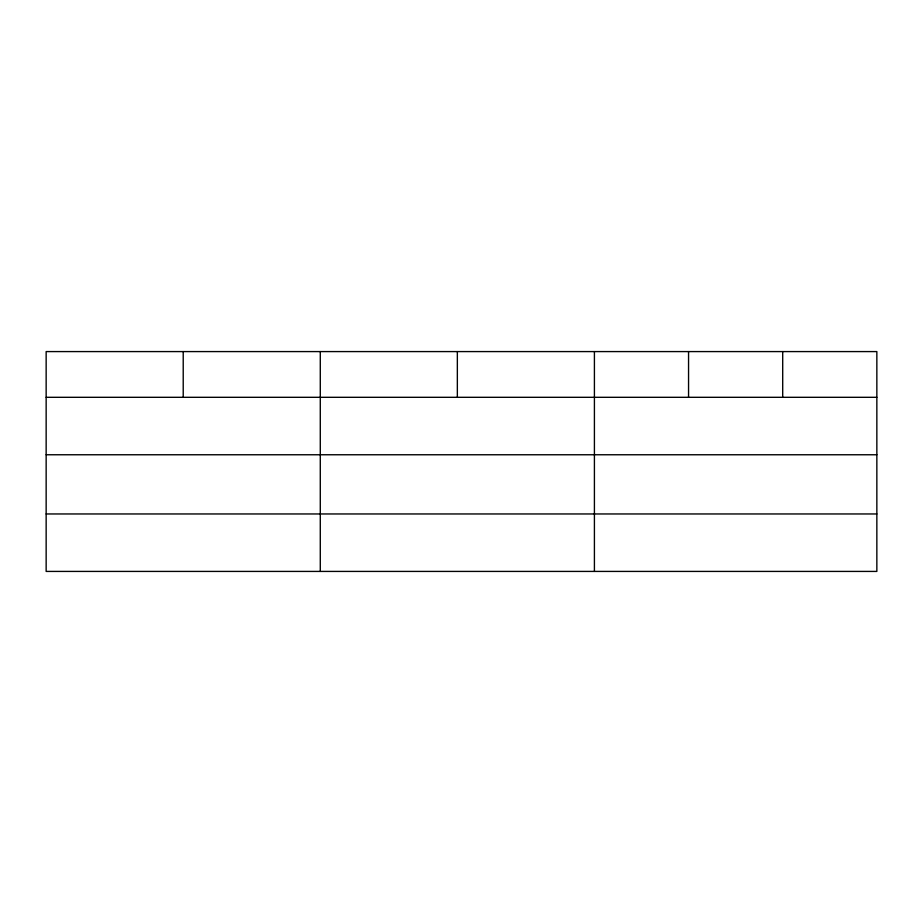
<?xml version="1.0" encoding="UTF-8"?>
<svg xmlns="http://www.w3.org/2000/svg" width="923" height="923" viewBox="0 0 923 923"><rect width="100%" height="100%" fill="white"/><g stroke="black" fill="none" stroke-linecap="round" stroke-linejoin="round"><path stroke-width="1.38" d="M876.85 454.762L876.85 351.582L46.15 351.582L46.15 571.418L876.85 571.418L876.85 454.762L46.15 454.762M46.15 397.305L876.85 397.305M46.15 513.961L876.85 513.961M782.704 351.582L782.704 397.305M688.558 351.582L688.558 397.305M594.412 351.582L594.412 571.418M457.346 351.582L457.346 397.305M320.281 351.582L320.281 571.418M183.216 351.582L183.216 397.305"/></g></svg>
